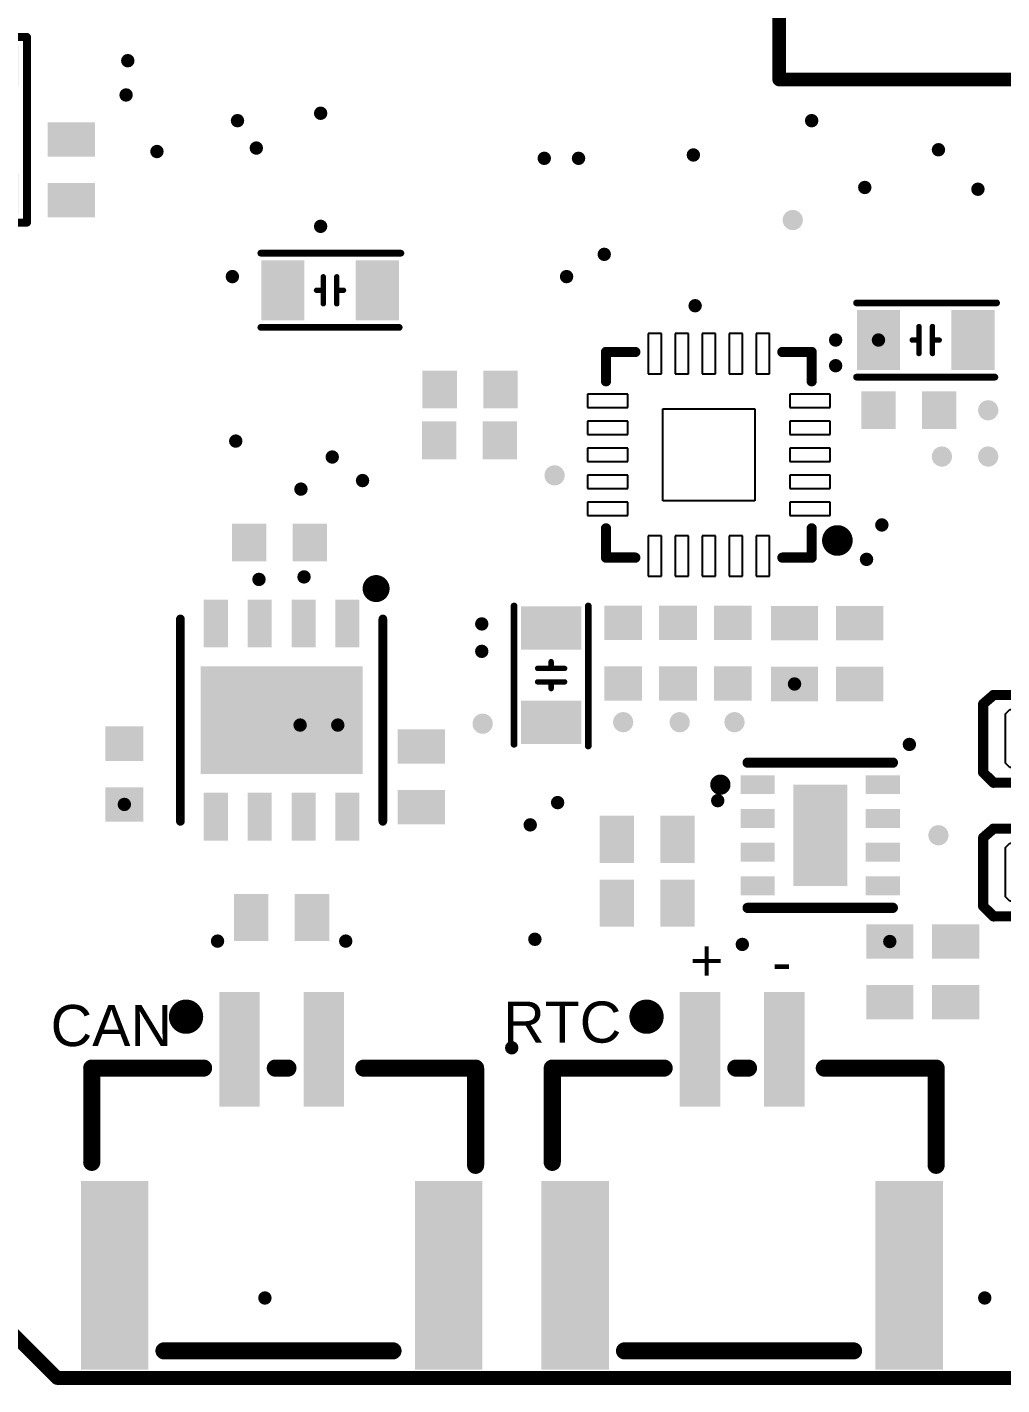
# Model space of a CAD drawing. Header units: inches. Extents: x -6.1 to 65.1, y -0.8 to 59.2.
# Drawn here: x 35.55 to 50, y -0.1 to 20.02 of the extents above; entities that cross this region are included whole.
import ezdxf

# ---------------------------------------------------------------- set-up
doc = ezdxf.new("R2010")
doc.units = ezdxf.units.IN
for name, color, linetype in [('Mechanical 1', 6, 'Continuous'), ('Top Overlay', 2, 'Continuous'), ('Top Paste', 8, 'Continuous'), ('Via Holes', 16, 'Continuous')]:
    doc.layers.add(name, color=color, linetype=linetype)
doc.styles.add('Arial', font='', dxfattribs={"height": 0.2})
doc.styles.get('Arial').set_extended_font_data('Arial')

# ---------------------------------------------------------------- blocks, each defined once
blk = doc.blocks.new('DFN_8_L2_0_W2_0_P0_50_BL_EP1_5_5')
at = {"layer": 'Top Paste'}
for points in [[(-0.89, 1.18), (-0.61, 1.18), (-0.61, 0.675), (-0.89, 0.675)], [(-0.39, 1.18), (-0.11, 1.18), (-0.11, 0.675), (-0.39, 0.675)], [(0.11, 1.18), (0.39, 1.18), (0.39, 0.675), (0.11, 0.675)], [(0.61, 1.18), (0.89, 1.18), (0.89, 0.675), (0.61, 0.675)], [(-0.75, 0.4), (0.75, 0.4), (0.75, -0.4), (-0.75, -0.4)], [(-0.89, -0.675), (-0.61, -0.675), (-0.61, -1.18), (-0.89, -1.18)], [(-0.39, -0.675), (-0.11, -0.675), (-0.11, -1.18), (-0.39, -1.18)], [(0.11, -0.675), (0.39, -0.675), (0.39, -1.18), (0.11, -1.18)], [(0.61, -0.675), (0.89, -0.675), (0.89, -1.18), (0.61, -1.18)]]:
    blk.add_hatch(color=8, dxfattribs=at).paths.add_polyline_path(points)
at = {"layer": 'Top Overlay', "const_width": 0.152}
for points in [[(-1.076, -1.076), (-1.076, 1.076)], [(1.076, -1.076), (1.076, 1.076)]]:
    blk.add_lwpolyline(points, dxfattribs=at)
at = {"layer": 'Top Overlay'}
for points, const_width in [([(-1.114, 1.076, 1), (-1.038, 1.076, 1)], 0.0762), ([(1.038, 1.076, 1), (1.114, 1.076, 1)], 0.0762), ([(-1.114, -1.076, 1), (-1.038, -1.076, 1)], 0.0762), ([(1.038, -1.076, 1), (1.114, -1.076, 1)], 0.0762), ([(-0.675, -1.48, 1), (-0.825, -1.48, 1)], 0.15), ([(-0.862, -1.48, 1), (-0.787, -1.48, 1)], 0.075), ([(-0.713, -1.48, 1), (-0.638, -1.48, 1)], 0.075)]:
    blk.add_lwpolyline(points, format="xyb", close=True, dxfattribs=dict(at, const_width=const_width))
blk = doc.blocks.new('CONN_TH_2P_P1_25_XUNPU_WAFER_GH1_25_2PLB_10')
at = {"layer": 'Top Paste'}
for points in [[(-0.325, 0.825), (-0.925, 0.825), (-0.925, 2.525), (-0.325, 2.525)], [(0.925, 0.825), (0.325, 0.825), (0.325, 2.525), (0.925, 2.525)], [(-1.975, -3.075), (-2.975, -3.075), (-2.975, -0.275), (-1.975, -0.275)], [(2.975, -3.075), (1.975, -3.075), (1.975, -0.275), (2.975, -0.275)]]:
    blk.add_hatch(color=8, dxfattribs=at).paths.add_polyline_path(points)
at = {"layer": 'Top Overlay'}
for points, const_width in [([(-1.29, 2.159, 1), (-1.544, 2.159, 1)], 0.254), ([(-1.607, 2.159, 1), (-1.48, 2.159, 1)], 0.127), ([(-1.353, 2.159, 1), (-1.226, 2.159, 1)], 0.127), ([(-2.878, 1.397, 1), (-2.751, 1.397, 1)], 0.127), ([(-2.878, 1.397, 1), (-2.751, 1.397, 1)], 0.127), ([(-1.22, 1.397, 1), (-1.093, 1.397, 1)], 0.127), ([(-0.157, 1.397, 1), (-0.03, 1.397, 1)], 0.127), ([(0.03, 1.397, 1), (0.157, 1.397, 1)], 0.127), ([(1.154, 1.397, 1), (1.281, 1.397, 1)], 0.127), ([(2.811, 1.397, 1), (2.938, 1.397, 1)], 0.127), ([(2.811, 1.397, 1), (2.938, 1.397, 1)], 0.127), ([(-2.878, 0, 1), (-2.751, 0, 1)], 0.127), ([(2.811, -0.044, 1), (2.938, -0.044, 1)], 0.127), ([(-1.807, -2.794, 1), (-1.68, -2.794, 1)], 0.127), ([(1.587, -2.794, 1), (1.714, -2.794, 1)], 0.127)]:
    blk.add_lwpolyline(points, format="xyb", close=True, dxfattribs=dict(at, const_width=const_width))
at = {"layer": 'Top Overlay', "const_width": 0.254}
for points in [[(-2.814, 0), (-2.814, 1.397)], [(-2.814, 1.397), (-1.156, 1.397)], [(-0.094, 1.397), (0.094, 1.397)], [(1.217, 1.397), (2.875, 1.397)], [(2.875, -0.044), (2.875, 1.397)], [(-1.744, -2.794), (1.651, -2.794)]]:
    blk.add_lwpolyline(points, dxfattribs=at)
blk = doc.blocks.new('C0402_11')
at = {"layer": 'Top Paste'}
for points in [[(-0.705, -0.28), (-0.705, 0.28), (-0.195, 0.28), (-0.195, -0.28)], [(0.195, -0.28), (0.195, 0.28), (0.705, 0.28), (0.705, -0.28)]]:
    blk.add_hatch(color=8, dxfattribs=at).paths.add_polyline_path(points)
blk = doc.blocks.new('C0402_12')
at = {"layer": 'Top Paste'}
for points in [[(-0.705, -0.28), (-0.705, 0.28), (-0.195, 0.28), (-0.195, -0.28)], [(0.195, -0.28), (0.195, 0.28), (0.705, 0.28), (0.705, -0.28)]]:
    blk.add_hatch(color=8, dxfattribs=at).paths.add_polyline_path(points)
blk = doc.blocks.new('HVSON_8_L3_0_W3_0_P0_65_BL_EP_72')
at = {"layer": 'Top Paste'}
for points in [[(-1.153, 1.788), (-0.797, 1.788), (-0.797, 1.077), (-1.153, 1.077)], [(-0.503, 1.788), (-0.147, 1.788), (-0.147, 1.077), (-0.503, 1.077)], [(0.147, 1.788), (0.503, 1.788), (0.503, 1.077), (0.147, 1.077)], [(0.797, 1.788), (1.153, 1.788), (1.153, 1.077), (0.797, 1.077)], [(-1.2, 0.8), (1.2, 0.8), (1.2, -0.8), (-1.2, -0.8)], [(-1.153, -1.077), (-0.797, -1.077), (-0.797, -1.788), (-1.153, -1.788)], [(-0.503, -1.077), (-0.147, -1.077), (-0.147, -1.788), (-0.503, -1.788)], [(0.147, -1.077), (0.503, -1.077), (0.503, -1.788), (0.147, -1.788)], [(0.797, -1.077), (1.153, -1.077), (1.153, -1.788), (0.797, -1.788)]]:
    blk.add_hatch(color=8, dxfattribs=at).paths.add_polyline_path(points)
at = {"layer": 'Top Overlay', "const_width": 0.129}
for points in [[(-1.5, 1.5), (-1.5, -1.5)], [(1.5, 1.5), (1.5, -1.5)]]:
    blk.add_lwpolyline(points, dxfattribs=at)
at = {"layer": 'Top Overlay'}
for points, const_width in [([(-1.532, 1.5, 1), (-1.468, 1.5, 1)], 0.0645), ([(1.468, 1.5, 1), (1.532, 1.5, 1)], 0.0645), ([(-1.532, -1.5, 1), (-1.468, -1.5, 1)], 0.0645), ([(1.468, -1.5, 1), (1.532, -1.5, 1)], 0.0645), ([(-1.3, -1.95, 1), (-1.5, -1.95, 1)], 0.2), ([(-1.55, -1.95, 1), (-1.45, -1.95, 1)], 0.1), ([(-1.35, -1.95, 1), (-1.25, -1.95, 1)], 0.1)]:
    blk.add_lwpolyline(points, format="xyb", close=True, dxfattribs=dict(at, const_width=const_width))
blk = doc.blocks.new('QFN_20_L3_0_W3_0_P0_40_TL_EP1_7_74')
at = {"layer": 'Top Overlay'}
for points, const_width in [([(-1.805, 1.27, 1), (-2.005, 1.27, 1)], 0.254), ([(-1.562, 1.524, 1), (-1.486, 1.524, 1)], 0.076), ([(-1.562, 1.524, 1), (-1.486, 1.524, 1)], 0.076), ([(-1.128, 1.524, 1), (-1.052, 1.524, 1)], 0.076), ([(1.052, 1.524, 1), (1.128, 1.524, 1)], 0.076), ([(1.486, 1.524, 1), (1.562, 1.524, 1)], 0.076), ([(1.486, 1.524, 1), (1.562, 1.524, 1)], 0.076), ([(-2.068, 1.27, 1), (-1.941, 1.27, 1)], 0.127), ([(-1.868, 1.27, 1), (-1.741, 1.27, 1)], 0.127), ([(-1.562, 1.143, 1), (-1.486, 1.143, 1)], 0.076), ([(-1.562, 1.09, 1), (-1.486, 1.09, 1)], 0.076), ([(-1.562, 1.09, 1), (-1.486, 1.09, 1)], 0.076), ([(1.486, 1.09, 1), (1.562, 1.09, 1)], 0.076), ([(-1.562, -1.09, 1), (-1.486, -1.09, 1)], 0.076), ([(1.486, -1.09, 1), (1.562, -1.09, 1)], 0.076), ([(-1.562, -1.524, 1), (-1.486, -1.524, 1)], 0.076), ([(-1.562, -1.524, 1), (-1.486, -1.524, 1)], 0.076), ([(-1.128, -1.524, 1), (-1.052, -1.524, 1)], 0.076), ([(1.052, -1.524, 1), (1.128, -1.524, 1)], 0.076), ([(1.486, -1.524, 1), (1.562, -1.524, 1)], 0.076), ([(1.486, -1.524, 1), (1.562, -1.524, 1)], 0.076)]:
    blk.add_lwpolyline(points, format="xyb", close=True, dxfattribs=dict(at, const_width=const_width))
at = {"layer": 'Top Overlay', "const_width": 0.152}
for points in [[(-1.09, 1.524), (-1.524, 1.524)], [(-1.524, 1.524), (-1.524, 1.09)], [(1.524, 1.524), (1.09, 1.524)], [(1.524, 1.524), (1.524, 1.09)], [(-1.524, 1.143), (-1.524, 1.09)], [(-1.524, -1.09), (-1.524, -1.524)], [(1.524, -1.09), (1.524, -1.524)], [(-1.09, -1.524), (-1.524, -1.524)], [(1.524, -1.524), (1.09, -1.524)]]:
    blk.add_lwpolyline(points, dxfattribs=at)
at = {"layer": 'Top Paste'}
for p, q in [((-0.7, 1.8), (-0.9, 1.8)), ((-0.9, 1.8), (-0.9, 1.2)), ((-0.7, 1.8), (-0.7, 1.8)), ((-0.7, 1.2), (-0.7, 1.8)), ((-0.3, 1.8), (-0.5, 1.8)), ((-0.5, 1.8), (-0.5, 1.2)), ((-0.3, 1.8), (-0.3, 1.8)), ((-0.3, 1.2), (-0.3, 1.8)), ((0.1, 1.8), (-0.1, 1.8)), ((-0.1, 1.8), (-0.1, 1.2)), ((0.1, 1.8), (0.1, 1.8)), ((0.1, 1.2), (0.1, 1.8)), ((0.5, 1.8), (0.3, 1.8)), ((0.3, 1.8), (0.3, 1.2)), ((0.5, 1.8), (0.5, 1.8)), ((0.5, 1.2), (0.5, 1.8)), ((0.9, 1.8), (0.7, 1.8)), ((0.7, 1.8), (0.7, 1.2)), ((0.9, 1.8), (0.9, 1.8)), ((0.9, 1.2), (0.9, 1.8)), ((-0.9, 1.2), (-0.7, 1.2)), ((-0.5, 1.2), (-0.3, 1.2)), ((-0.1, 1.2), (0.1, 1.2)), ((0.3, 1.2), (0.5, 1.2)), ((0.7, 1.2), (0.9, 1.2)), ((-1.2, 0.9), (-1.8, 0.9)), ((-1.8, 0.9), (-1.8, 0.7)), ((-1.2, 0.7), (-1.2, 0.9)), ((1.8, 0.9), (1.2, 0.9)), ((1.2, 0.9), (1.2, 0.7)), ((1.8, 0.7), (1.8, 0.9)), ((-1.8, 0.7), (-1.2, 0.7)), ((-1.2, 0.7), (-1.2, 0.7)), ((-0.68, -0.68), (-0.68, 0.68)), ((-0.68, 0.68), (0.68, 0.68)), ((0.68, 0.68), (0.68, -0.68)), ((1.2, 0.7), (1.8, 0.7)), ((1.8, 0.7), (1.8, 0.7)), ((-1.2, 0.5), (-1.8, 0.5)), ((-1.8, 0.5), (-1.8, 0.3)), ((-1.2, 0.3), (-1.2, 0.5)), ((1.8, 0.5), (1.2, 0.5)), ((1.2, 0.5), (1.2, 0.3)), ((1.8, 0.3), (1.8, 0.5)), ((-1.8, 0.3), (-1.2, 0.3)), ((-1.2, 0.3), (-1.2, 0.3)), ((1.2, 0.3), (1.8, 0.3)), ((1.8, 0.3), (1.8, 0.3)), ((-1.2, 0.1), (-1.8, 0.1)), ((-1.8, 0.1), (-1.8, -0.1)), ((-1.2, -0.1), (-1.2, 0.1)), ((1.8, 0.1), (1.2, 0.1)), ((1.2, 0.1), (1.2, -0.1)), ((1.8, -0.1), (1.8, 0.1)), ((-1.8, -0.1), (-1.2, -0.1)), ((-1.2, -0.1), (-1.2, -0.1)), ((1.2, -0.1), (1.8, -0.1)), ((1.8, -0.1), (1.8, -0.1)), ((-1.2, -0.3), (-1.8, -0.3)), ((-1.8, -0.3), (-1.8, -0.5)), ((-1.2, -0.5), (-1.2, -0.3)), ((1.8, -0.3), (1.2, -0.3)), ((1.2, -0.3), (1.2, -0.5)), ((1.8, -0.5), (1.8, -0.3)), ((-1.8, -0.5), (-1.2, -0.5)), ((-1.2, -0.5), (-1.2, -0.5)), ((1.2, -0.5), (1.8, -0.5)), ((1.8, -0.5), (1.8, -0.5)), ((-1.2, -0.7), (-1.8, -0.7)), ((-1.8, -0.7), (-1.8, -0.9)), ((-1.2, -0.9), (-1.2, -0.7)), ((0.68, -0.68), (-0.68, -0.68)), ((0.68, -0.68), (0.68, -0.68)), ((1.8, -0.7), (1.2, -0.7)), ((1.2, -0.7), (1.2, -0.9)), ((1.8, -0.9), (1.8, -0.7)), ((-1.8, -0.9), (-1.2, -0.9)), ((-1.2, -0.9), (-1.2, -0.9)), ((1.2, -0.9), (1.8, -0.9)), ((1.8, -0.9), (1.8, -0.9)), ((-0.7, -1.2), (-0.9, -1.2)), ((-0.9, -1.2), (-0.9, -1.8)), ((-0.7, -1.2), (-0.7, -1.2)), ((-0.7, -1.8), (-0.7, -1.2)), ((-0.3, -1.2), (-0.5, -1.2)), ((-0.5, -1.2), (-0.5, -1.8)), ((-0.3, -1.2), (-0.3, -1.2)), ((-0.3, -1.8), (-0.3, -1.2)), ((0.1, -1.2), (-0.1, -1.2)), ((-0.1, -1.2), (-0.1, -1.8)), ((0.1, -1.2), (0.1, -1.2)), ((0.1, -1.8), (0.1, -1.2)), ((0.5, -1.2), (0.3, -1.2)), ((0.3, -1.2), (0.3, -1.8)), ((0.5, -1.2), (0.5, -1.2)), ((0.5, -1.8), (0.5, -1.2)), ((0.9, -1.2), (0.7, -1.2)), ((0.7, -1.2), (0.7, -1.8)), ((0.9, -1.2), (0.9, -1.2)), ((0.9, -1.8), (0.9, -1.2)), ((-0.9, -1.8), (-0.7, -1.8)), ((-0.5, -1.8), (-0.3, -1.8)), ((-0.1, -1.8), (0.1, -1.8)), ((0.3, -1.8), (0.5, -1.8)), ((0.7, -1.8), (0.9, -1.8))]:
    blk.add_line(p, q, dxfattribs=at)
blk = doc.blocks.new('R0402_95')
at = {"layer": 'Top Paste'}
for points in [[(-0.705, -0.35), (-0.705, 0.35), (-0.195, 0.35), (-0.195, -0.35)], [(0.195, -0.35), (0.195, 0.35), (0.705, 0.35), (0.705, -0.35)]]:
    blk.add_hatch(color=8, dxfattribs=at).paths.add_polyline_path(points)
blk = doc.blocks.new('R0402_96')
at = {"layer": 'Top Paste'}
for points in [[(-0.705, -0.35), (-0.705, 0.35), (-0.195, 0.35), (-0.195, -0.35)], [(0.195, -0.35), (0.195, 0.35), (0.705, 0.35), (0.705, -0.35)]]:
    blk.add_hatch(color=8, dxfattribs=at).paths.add_polyline_path(points)
blk = doc.blocks.new('R0402_99')
at = {"layer": 'Top Paste'}
for points in [[(-0.705, -0.35), (-0.705, 0.35), (-0.195, 0.35), (-0.195, -0.35)], [(0.195, -0.35), (0.195, 0.35), (0.705, 0.35), (0.705, -0.35)]]:
    blk.add_hatch(color=8, dxfattribs=at).paths.add_polyline_path(points)
blk = doc.blocks.new('R0402_100')
at = {"layer": 'Top Paste'}
for points in [[(-0.705, -0.35), (-0.705, 0.35), (-0.195, 0.35), (-0.195, -0.35)], [(0.195, -0.35), (0.195, 0.35), (0.705, 0.35), (0.705, -0.35)]]:
    blk.add_hatch(color=8, dxfattribs=at).paths.add_polyline_path(points)
blk = doc.blocks.new('R0402_101')
at = {"layer": 'Top Paste'}
for points in [[(-0.705, -0.35), (-0.705, 0.35), (-0.195, 0.35), (-0.195, -0.35)], [(0.195, -0.35), (0.195, 0.35), (0.705, 0.35), (0.705, -0.35)]]:
    blk.add_hatch(color=8, dxfattribs=at).paths.add_polyline_path(points)
blk = doc.blocks.new('R0402_102')
at = {"layer": 'Top Paste'}
for points in [[(-0.705, -0.35), (-0.705, 0.35), (-0.195, 0.35), (-0.195, -0.35)], [(0.195, -0.35), (0.195, 0.35), (0.705, 0.35), (0.705, -0.35)]]:
    blk.add_hatch(color=8, dxfattribs=at).paths.add_polyline_path(points)
blk = doc.blocks.new('R0402_105')
at = {"layer": 'Top Paste'}
for points in [[(-0.705, -0.35), (-0.705, 0.35), (-0.195, 0.35), (-0.195, -0.35)], [(0.195, -0.35), (0.195, 0.35), (0.705, 0.35), (0.705, -0.35)]]:
    blk.add_hatch(color=8, dxfattribs=at).paths.add_polyline_path(points)
blk = doc.blocks.new('R0402_107')
at = {"layer": 'Top Paste'}
for points in [[(-0.705, -0.35), (-0.705, 0.35), (-0.195, 0.35), (-0.195, -0.35)], [(0.195, -0.35), (0.195, 0.35), (0.705, 0.35), (0.705, -0.35)]]:
    blk.add_hatch(color=8, dxfattribs=at).paths.add_polyline_path(points)
blk = doc.blocks.new('R0402_156')
at = {"layer": 'Top Paste'}
for points in [[(-0.705, -0.35), (-0.705, 0.35), (-0.195, 0.35), (-0.195, -0.35)], [(0.195, -0.35), (0.195, 0.35), (0.705, 0.35), (0.705, -0.35)]]:
    blk.add_hatch(color=8, dxfattribs=at).paths.add_polyline_path(points)
blk = doc.blocks.new('L0603_163')
at = {"layer": 'Top Overlay', "const_width": 0.152}
for points in [[(-1.424, 0.517), (-1.27, 0.65)], [(-1.272, 0.65), (-0.51, 0.65)], [(0.51, 0.65), (1.272, 0.65)], [(1.27, 0.65), (1.424, 0.499)], [(-1.424, -0.499), (-1.424, 0.517)], [(1.424, -0.517), (1.424, 0.499)], [(-1.424, -0.499), (-1.27, -0.651)], [(-1.272, -0.65), (-0.51, -0.65)], [(0.51, -0.65), (1.272, -0.65)], [(1.27, -0.65), (1.424, -0.517)]]:
    blk.add_lwpolyline(points, dxfattribs=at)
at = {"layer": 'Top Overlay'}
for points, const_width in [([(-1.31, 0.65, 1), (-1.234, 0.65, 1)], 0.076), ([(-1.308, 0.65, 1), (-1.232, 0.65, 1)], 0.0762), ([(-0.548, 0.65, 1), (-0.472, 0.65, 1)], 0.076), ([(0.472, 0.65, 1), (0.548, 0.65, 1)], 0.076), ([(1.232, 0.65, 1), (1.308, 0.65, 1)], 0.0762), ([(1.234, 0.65, 1), (1.31, 0.65, 1)], 0.076), ([(-1.462, 0.517, 1), (-1.386, 0.517, 1)], 0.0762), ([(-1.462, 0.517, 1), (-1.386, 0.517, 1)], 0.0762), ([(1.386, 0.499, 1), (1.462, 0.499, 1)], 0.0762), ([(1.386, 0.499, 1), (1.462, 0.499, 1)], 0.0762), ([(-1.462, -0.499, 1), (-1.386, -0.499, 1)], 0.0762), ([(-1.462, -0.499, 1), (-1.386, -0.499, 1)], 0.0762), ([(-1.31, -0.65, 1), (-1.234, -0.65, 1)], 0.076), ([(-1.308, -0.651, 1), (-1.232, -0.651, 1)], 0.0762), ([(-0.548, -0.65, 1), (-0.472, -0.65, 1)], 0.076), ([(0.472, -0.65, 1), (0.548, -0.65, 1)], 0.076), ([(1.232, -0.65, 1), (1.308, -0.65, 1)], 0.0762), ([(1.234, -0.65, 1), (1.31, -0.65, 1)], 0.076), ([(1.386, -0.517, 1), (1.462, -0.517, 1)], 0.0762), ([(1.386, -0.517, 1), (1.462, -0.517, 1)], 0.0762)]:
    blk.add_lwpolyline(points, format="xyb", close=True, dxfattribs=dict(at, const_width=const_width))
at = {"layer": 'Top Paste'}
for p, q in [((-1.093, 0.373), (-1.029, 0.437)), ((-1.029, 0.437), (-0.526, 0.437)), ((-0.526, 0.437), (-0.252, 0.143)), ((0.538, 0.448), (0.264, 0.154)), ((1.042, 0.448), (0.538, 0.448)), ((1.106, 0.384), (1.042, 0.448)), ((-1.093, -0.363), (-1.093, 0.373)), ((1.106, -0.352), (1.106, 0.384)), ((-0.252, 0.143), (-0.252, 0.143)), ((-0.252, 0.143), (-0.252, -0.134)), ((0.264, 0.154), (0.264, 0.154)), ((0.264, 0.154), (0.264, -0.122)), ((-0.252, -0.134), (-0.526, -0.427)), ((0.264, -0.122), (0.538, -0.416)), ((-1.029, -0.427), (-1.093, -0.363)), ((1.042, -0.416), (1.106, -0.352)), ((-0.526, -0.427), (-1.029, -0.427)), ((0.538, -0.416), (1.042, -0.416))]:
    blk.add_line(p, q, dxfattribs=at)
blk = doc.blocks.new('L0603_164')
at = {"layer": 'Top Overlay', "const_width": 0.152}
for points in [[(-1.424, 0.517), (-1.27, 0.65)], [(-1.272, 0.65), (-0.51, 0.65)], [(0.51, 0.65), (1.272, 0.65)], [(1.27, 0.65), (1.424, 0.499)], [(-1.424, -0.499), (-1.424, 0.517)], [(1.424, -0.517), (1.424, 0.499)], [(-1.424, -0.499), (-1.27, -0.651)], [(-1.272, -0.65), (-0.51, -0.65)], [(0.51, -0.65), (1.272, -0.65)], [(1.27, -0.65), (1.424, -0.517)]]:
    blk.add_lwpolyline(points, dxfattribs=at)
at = {"layer": 'Top Overlay'}
for points, const_width in [([(-1.31, 0.65, 1), (-1.234, 0.65, 1)], 0.076), ([(-1.308, 0.65, 1), (-1.232, 0.65, 1)], 0.0762), ([(-0.548, 0.65, 1), (-0.472, 0.65, 1)], 0.076), ([(0.472, 0.65, 1), (0.548, 0.65, 1)], 0.076), ([(1.232, 0.65, 1), (1.308, 0.65, 1)], 0.0762), ([(1.234, 0.65, 1), (1.31, 0.65, 1)], 0.076), ([(-1.462, 0.517, 1), (-1.386, 0.517, 1)], 0.0762), ([(-1.462, 0.517, 1), (-1.386, 0.517, 1)], 0.0762), ([(1.386, 0.499, 1), (1.462, 0.499, 1)], 0.0762), ([(1.386, 0.499, 1), (1.462, 0.499, 1)], 0.0762), ([(-1.462, -0.499, 1), (-1.386, -0.499, 1)], 0.0762), ([(-1.462, -0.499, 1), (-1.386, -0.499, 1)], 0.0762), ([(-1.31, -0.65, 1), (-1.234, -0.65, 1)], 0.076), ([(-1.308, -0.651, 1), (-1.232, -0.651, 1)], 0.0762), ([(-0.548, -0.65, 1), (-0.472, -0.65, 1)], 0.076), ([(0.472, -0.65, 1), (0.548, -0.65, 1)], 0.076), ([(1.232, -0.65, 1), (1.308, -0.65, 1)], 0.0762), ([(1.234, -0.65, 1), (1.31, -0.65, 1)], 0.076), ([(1.386, -0.517, 1), (1.462, -0.517, 1)], 0.0762), ([(1.386, -0.517, 1), (1.462, -0.517, 1)], 0.0762)]:
    blk.add_lwpolyline(points, format="xyb", close=True, dxfattribs=dict(at, const_width=const_width))
at = {"layer": 'Top Paste'}
for p, q in [((-1.093, 0.373), (-1.029, 0.437)), ((-1.029, 0.437), (-0.526, 0.437)), ((-0.526, 0.437), (-0.252, 0.143)), ((0.538, 0.448), (0.264, 0.154)), ((1.042, 0.448), (0.538, 0.448)), ((1.106, 0.384), (1.042, 0.448)), ((-1.093, -0.363), (-1.093, 0.373)), ((1.106, -0.352), (1.106, 0.384)), ((-0.252, 0.143), (-0.252, 0.143)), ((-0.252, 0.143), (-0.252, -0.134)), ((0.264, 0.154), (0.264, 0.154)), ((0.264, 0.154), (0.264, -0.122)), ((-0.252, -0.134), (-0.526, -0.427)), ((0.264, -0.122), (0.538, -0.416)), ((-1.029, -0.427), (-1.093, -0.363)), ((1.042, -0.416), (1.106, -0.352)), ((-0.526, -0.427), (-1.029, -0.427)), ((0.538, -0.416), (1.042, -0.416))]:
    blk.add_line(p, q, dxfattribs=at)
blk = doc.blocks.new('IND_TDK_VLS252010HBX_1_171')
at = {"layer": 'Top Paste'}
for points in [[(-1.25, 1), (-0.65, 1), (-0.65, -1), (-1.25, -1)], [(0.65, 1), (1.25, 1), (1.25, -1), (0.65, -1)]]:
    blk.add_hatch(color=8, dxfattribs=at).paths.add_polyline_path(points)
at = {"layer": 'Top Overlay', "const_width": 0.12}
for points in [[(-1.375, 1.125), (-1.375, -1.125)], [(-1.375, 1.125), (1.375, 1.125)], [(1.375, 1.125), (1.375, -1.125)], [(-1.375, -1.125), (1.375, -1.125)]]:
    blk.add_lwpolyline(points, dxfattribs=at)
at = {"layer": 'Top Overlay', "const_width": 0.06}
for points in [[(-1.405, 1.125, 1), (-1.345, 1.125, 1)], [(-1.405, 1.125, 1), (-1.345, 1.125, 1)], [(1.345, 1.125, 1), (1.405, 1.125, 1)], [(1.345, 1.125, 1), (1.405, 1.125, 1)], [(-1.405, -1.125, 1), (-1.345, -1.125, 1)], [(-1.405, -1.125, 1), (-1.345, -1.125, 1)], [(1.345, -1.125, 1), (1.405, -1.125, 1)], [(1.345, -1.125, 1), (1.405, -1.125, 1)]]:
    blk.add_lwpolyline(points, format="xyb", close=True, dxfattribs=at)
blk = doc.blocks.new('CONN_TH_2P_P1_25_XUNPU_WAFER_GH1_25_2PLB_175')
at = {"layer": 'Top Paste'}
for points in [[(-0.325, 0.825), (-0.925, 0.825), (-0.925, 2.525), (-0.325, 2.525)], [(0.925, 0.825), (0.325, 0.825), (0.325, 2.525), (0.925, 2.525)], [(-1.975, -3.075), (-2.975, -3.075), (-2.975, -0.275), (-1.975, -0.275)], [(2.975, -3.075), (1.975, -3.075), (1.975, -0.275), (2.975, -0.275)]]:
    blk.add_hatch(color=8, dxfattribs=at).paths.add_polyline_path(points)
at = {"layer": 'Top Overlay'}
for points, const_width in [([(-1.29, 2.159, 1), (-1.544, 2.159, 1)], 0.254), ([(-1.607, 2.159, 1), (-1.48, 2.159, 1)], 0.127), ([(-1.353, 2.159, 1), (-1.226, 2.159, 1)], 0.127), ([(-2.878, 1.397, 1), (-2.751, 1.397, 1)], 0.127), ([(-2.878, 1.397, 1), (-2.751, 1.397, 1)], 0.127), ([(-1.22, 1.397, 1), (-1.093, 1.397, 1)], 0.127), ([(-0.157, 1.397, 1), (-0.03, 1.397, 1)], 0.127), ([(0.03, 1.397, 1), (0.157, 1.397, 1)], 0.127), ([(1.154, 1.397, 1), (1.281, 1.397, 1)], 0.127), ([(2.811, 1.397, 1), (2.938, 1.397, 1)], 0.127), ([(2.811, 1.397, 1), (2.938, 1.397, 1)], 0.127), ([(-2.878, 0, 1), (-2.751, 0, 1)], 0.127), ([(2.811, -0.044, 1), (2.938, -0.044, 1)], 0.127), ([(-1.807, -2.794, 1), (-1.68, -2.794, 1)], 0.127), ([(1.587, -2.794, 1), (1.714, -2.794, 1)], 0.127)]:
    blk.add_lwpolyline(points, format="xyb", close=True, dxfattribs=dict(at, const_width=const_width))
at = {"layer": 'Top Overlay', "const_width": 0.254}
for points in [[(-2.814, 0), (-2.814, 1.397)], [(-2.814, 1.397), (-1.156, 1.397)], [(-0.094, 1.397), (0.094, 1.397)], [(1.217, 1.397), (2.875, 1.397)], [(2.875, -0.044), (2.875, 1.397)], [(-1.744, -2.794), (1.651, -2.794)]]:
    blk.add_lwpolyline(points, dxfattribs=at)
blk = doc.blocks.new('C0402_191')
at = {"layer": 'Top Paste'}
for points in [[(-0.705, -0.28), (-0.705, 0.28), (-0.195, 0.28), (-0.195, -0.28)], [(0.195, -0.28), (0.195, 0.28), (0.705, 0.28), (0.705, -0.28)]]:
    blk.add_hatch(color=8, dxfattribs=at).paths.add_polyline_path(points)
blk = doc.blocks.new('C0402_192')
at = {"layer": 'Top Paste'}
for points in [[(-0.705, -0.28), (-0.705, 0.28), (-0.195, 0.28), (-0.195, -0.28)], [(0.195, -0.28), (0.195, 0.28), (0.705, 0.28), (0.705, -0.28)]]:
    blk.add_hatch(color=8, dxfattribs=at).paths.add_polyline_path(points)
blk = doc.blocks.new('C0402_194')
at = {"layer": 'Top Paste'}
for points in [[(-0.705, -0.28), (-0.705, 0.28), (-0.195, 0.28), (-0.195, -0.28)], [(0.195, -0.28), (0.195, 0.28), (0.705, 0.28), (0.705, -0.28)]]:
    blk.add_hatch(color=8, dxfattribs=at).paths.add_polyline_path(points)
blk = doc.blocks.new('C0402_195')
at = {"layer": 'Top Paste'}
for points in [[(-0.705, -0.28), (-0.705, 0.28), (-0.195, 0.28), (-0.195, -0.28)], [(0.195, -0.28), (0.195, 0.28), (0.705, 0.28), (0.705, -0.28)]]:
    blk.add_hatch(color=8, dxfattribs=at).paths.add_polyline_path(points)
blk = doc.blocks.new('C0603_196')
at = {"layer": 'Top Paste'}
for points in [[(-1.02, -0.445), (-1.02, 0.445), (-0.38, 0.445), (-0.38, -0.445)], [(0.38, -0.445), (0.38, 0.445), (1.02, 0.445), (1.02, -0.445)]]:
    blk.add_hatch(color=8, dxfattribs=at).paths.add_polyline_path(points)
at = {"layer": 'Top Overlay'}
for points, const_width in [([(-1.025, 0.55), (1.025, 0.55)], 0.1), ([(-0.1, 0.2), (-0.1, -0.2)], 0.08), ([(0.1, 0.2), (0.1, -0.2)], 0.08), ([(-0.2, 0), (-0.1, 0)], 0.08), ([(0.1, 0), (0.2, 0)], 0.08), ([(-1.05, -0.55), (1.025, -0.55)], 0.1)]:
    blk.add_lwpolyline(points, dxfattribs=dict(at, const_width=const_width))
for points, const_width in [([(-1.05, 0.55, 1), (-1, 0.55, 1)], 0.05), ([(1, 0.55, 1), (1.05, 0.55, 1)], 0.05), ([(-0.12, 0.2, 1), (-0.08, 0.2, 1)], 0.04), ([(0.08, 0.2, 1), (0.12, 0.2, 1)], 0.04), ([(-0.22, 0, 1), (-0.18, 0, 1)], 0.04), ([(-0.12, 0, 1), (-0.08, 0, 1)], 0.04), ([(0.08, 0, 1), (0.12, 0, 1)], 0.04), ([(0.18, 0, 1), (0.22, 0, 1)], 0.04), ([(-0.12, -0.2, 1), (-0.08, -0.2, 1)], 0.04), ([(0.08, -0.2, 1), (0.12, -0.2, 1)], 0.04), ([(-1.075, -0.55, 1), (-1.025, -0.55, 1)], 0.05), ([(1, -0.55, 1), (1.05, -0.55, 1)], 0.05)]:
    blk.add_lwpolyline(points, format="xyb", close=True, dxfattribs=dict(at, const_width=const_width))
blk = doc.blocks.new('C0402_197')
at = {"layer": 'Top Paste'}
for points in [[(-0.705, -0.28), (-0.705, 0.28), (-0.195, 0.28), (-0.195, -0.28)], [(0.195, -0.28), (0.195, 0.28), (0.705, 0.28), (0.705, -0.28)]]:
    blk.add_hatch(color=8, dxfattribs=at).paths.add_polyline_path(points)
blk = doc.blocks.new('C0603_198')
at = {"layer": 'Top Paste'}
for points in [[(-1.02, -0.445), (-1.02, 0.445), (-0.38, 0.445), (-0.38, -0.445)], [(0.38, -0.445), (0.38, 0.445), (1.02, 0.445), (1.02, -0.445)]]:
    blk.add_hatch(color=8, dxfattribs=at).paths.add_polyline_path(points)
at = {"layer": 'Top Overlay'}
for points, const_width in [([(1.025, 0.55), (-1.025, 0.55)], 0.1), ([(-0.1, 0.2), (-0.1, -0.2)], 0.08), ([(0.1, 0.2), (0.1, -0.2)], 0.08), ([(-0.1, 0), (-0.2, 0)], 0.08), ([(0.2, 0), (0.1, 0)], 0.08), ([(1.025, -0.55), (-1.05, -0.55)], 0.1)]:
    blk.add_lwpolyline(points, dxfattribs=dict(at, const_width=const_width))
for points, const_width in [([(-1.05, 0.55, 1), (-1, 0.55, 1)], 0.05), ([(1, 0.55, 1), (1.05, 0.55, 1)], 0.05), ([(-0.12, 0.2, 1), (-0.08, 0.2, 1)], 0.04), ([(0.08, 0.2, 1), (0.12, 0.2, 1)], 0.04), ([(-0.22, 0, 1), (-0.18, 0, 1)], 0.04), ([(-0.12, 0, 1), (-0.08, 0, 1)], 0.04), ([(0.08, 0, 1), (0.12, 0, 1)], 0.04), ([(0.18, 0, 1), (0.22, 0, 1)], 0.04), ([(-0.12, -0.2, 1), (-0.08, -0.2, 1)], 0.04), ([(0.08, -0.2, 1), (0.12, -0.2, 1)], 0.04), ([(-1.075, -0.55, 1), (-1.025, -0.55, 1)], 0.05), ([(1, -0.55, 1), (1.05, -0.55, 1)], 0.05)]:
    blk.add_lwpolyline(points, format="xyb", close=True, dxfattribs=dict(at, const_width=const_width))
blk = doc.blocks.new('C0402_199')
at = {"layer": 'Top Paste'}
for points in [[(-0.705, -0.28), (-0.705, 0.28), (-0.195, 0.28), (-0.195, -0.28)], [(0.195, -0.28), (0.195, 0.28), (0.705, 0.28), (0.705, -0.28)]]:
    blk.add_hatch(color=8, dxfattribs=at).paths.add_polyline_path(points)
blk = doc.blocks.new('C0603_241')
at = {"layer": 'Top Paste'}
for points in [[(-1.02, -0.445), (-1.02, 0.445), (-0.38, 0.445), (-0.38, -0.445)], [(0.38, -0.445), (0.38, 0.445), (1.02, 0.445), (1.02, -0.445)]]:
    blk.add_hatch(color=8, dxfattribs=at).paths.add_polyline_path(points)
at = {"layer": 'Top Overlay'}
for points, const_width in [([(1.025, 0.55), (-1.025, 0.55)], 0.1), ([(-0.1, 0.2), (-0.1, -0.2)], 0.08), ([(0.1, 0.2), (0.1, -0.2)], 0.08), ([(-0.1, 0), (-0.2, 0)], 0.08), ([(0.2, 0), (0.1, 0)], 0.08), ([(1.025, -0.55), (-1.05, -0.55)], 0.1)]:
    blk.add_lwpolyline(points, dxfattribs=dict(at, const_width=const_width))
for points, const_width in [([(-1.05, 0.55, 1), (-1, 0.55, 1)], 0.05), ([(1, 0.55, 1), (1.05, 0.55, 1)], 0.05), ([(-0.12, 0.2, 1), (-0.08, 0.2, 1)], 0.04), ([(0.08, 0.2, 1), (0.12, 0.2, 1)], 0.04), ([(-0.22, 0, 1), (-0.18, 0, 1)], 0.04), ([(-0.12, 0, 1), (-0.08, 0, 1)], 0.04), ([(0.08, 0, 1), (0.12, 0, 1)], 0.04), ([(0.18, 0, 1), (0.22, 0, 1)], 0.04), ([(-0.12, -0.2, 1), (-0.08, -0.2, 1)], 0.04), ([(0.08, -0.2, 1), (0.12, -0.2, 1)], 0.04), ([(-1.075, -0.55, 1), (-1.025, -0.55, 1)], 0.05), ([(1, -0.55, 1), (1.05, -0.55, 1)], 0.05)]:
    blk.add_lwpolyline(points, format="xyb", close=True, dxfattribs=dict(at, const_width=const_width))

msp = doc.modelspace()

# ---------------------------------------------------------------- hatches: boundary and pattern name
at = {"layer": 'Via Holes'}
h = msp.add_hatch(color=7, dxfattribs=at)
edge = h.paths.add_edge_path()
edge.add_arc((37.045, 19.524), 0.1, 0, 360)
h = msp.add_hatch(color=7, dxfattribs=at)
edge = h.paths.add_edge_path()
edge.add_arc((37.02, 19.016), 0.1, 0, 360)
h = msp.add_hatch(color=7, dxfattribs=at)
edge = h.paths.add_edge_path()
edge.add_arc((38.671, 18.635), 0.1, 0, 360)
h = msp.add_hatch(color=7, dxfattribs=at)
edge = h.paths.add_edge_path()
edge.add_arc((39.903, 18.745), 0.1, 0, 360)
h = msp.add_hatch(color=7, dxfattribs=at)
edge = h.paths.add_edge_path()
edge.add_arc((47.18, 18.635), 0.1, 0, 360)
h = msp.add_hatch(color=7, dxfattribs=at)
edge = h.paths.add_edge_path()
edge.add_arc((38.95, 18.229), 0.1, 0, 360)
h = msp.add_hatch(color=7, dxfattribs=at)
edge = h.paths.add_edge_path()
edge.add_arc((37.477, 18.178), 0.1, 0, 360)
h = msp.add_hatch(color=7, dxfattribs=at)
edge = h.paths.add_edge_path()
edge.add_arc((43.217, 18.077), 0.1, 0, 360)
h = msp.add_hatch(color=7, dxfattribs=at)
edge = h.paths.add_edge_path()
edge.add_arc((43.725, 18.077), 0.1, 0, 360)
h = msp.add_hatch(color=7, dxfattribs=at)
edge = h.paths.add_edge_path()
edge.add_arc((45.427, 18.127), 0.1, 0, 360)
h = msp.add_hatch(color=7, dxfattribs=at)
edge = h.paths.add_edge_path()
edge.add_arc((49.059, 18.204), 0.1, 0, 360)
h = msp.add_hatch(color=7, dxfattribs=at)
edge = h.paths.add_edge_path()
edge.add_arc((47.967, 17.645), 0.1, 0, 360)
h = msp.add_hatch(color=7, dxfattribs=at)
edge = h.paths.add_edge_path()
edge.add_arc((49.644, 17.619), 0.1, 0, 360)
h = msp.add_hatch(color=7, dxfattribs=at)
edge = h.paths.add_edge_path()
edge.add_arc((46.9, 17.162), 0.15, 0, 360)
h = msp.add_hatch(color=7, dxfattribs=at)
edge = h.paths.add_edge_path()
edge.add_arc((39.903, 17.069), 0.1, 0, 360)
h = msp.add_hatch(color=7, dxfattribs=at)
edge = h.paths.add_edge_path()
edge.add_arc((44.106, 16.654), 0.1, 0, 360)
h = msp.add_hatch(color=7, dxfattribs=at)
edge = h.paths.add_edge_path()
edge.add_arc((38.595, 16.324), 0.1, 0, 360)
h = msp.add_hatch(color=7, dxfattribs=at)
edge = h.paths.add_edge_path()
edge.add_arc((43.548, 16.324), 0.1, 0, 360)
h = msp.add_hatch(color=7, dxfattribs=at)
edge = h.paths.add_edge_path()
edge.add_arc((45.453, 15.892), 0.1, 0, 360)
h = msp.add_hatch(color=7, dxfattribs=at)
edge = h.paths.add_edge_path()
edge.add_arc((47.535, 15.384), 0.1, 0, 360)
h = msp.add_hatch(color=7, dxfattribs=at)
edge = h.paths.add_edge_path()
edge.add_arc((48.17, 15.384), 0.1, 0, 360)
h = msp.add_hatch(color=7, dxfattribs=at)
edge = h.paths.add_edge_path()
edge.add_arc((47.535, 15.003), 0.1, 0, 360)
h = msp.add_hatch(color=7, dxfattribs=at)
edge = h.paths.add_edge_path()
edge.add_arc((49.796, 14.343), 0.15, 0, 360)
h = msp.add_hatch(color=7, dxfattribs=at)
edge = h.paths.add_edge_path()
edge.add_arc((38.645, 13.886), 0.1, 0, 360)
h = msp.add_hatch(color=7, dxfattribs=at)
edge = h.paths.add_edge_path()
edge.add_arc((40.075, 13.65), 0.1, 0, 360)
h = msp.add_hatch(color=7, dxfattribs=at)
edge = h.paths.add_edge_path()
edge.add_arc((49.11, 13.657), 0.15, 0, 360)
h = msp.add_hatch(color=7, dxfattribs=at)
edge = h.paths.add_edge_path()
edge.add_arc((49.796, 13.657), 0.15, 0, 360)
h = msp.add_hatch(color=7, dxfattribs=at)
edge = h.paths.add_edge_path()
edge.add_arc((43.37, 13.378), 0.15, 0, 360)
h = msp.add_hatch(color=7, dxfattribs=at)
edge = h.paths.add_edge_path()
edge.add_arc((40.524, 13.301), 0.1, 0, 360)
h = msp.add_hatch(color=7, dxfattribs=at)
edge = h.paths.add_edge_path()
edge.add_arc((39.611, 13.174), 0.1, 0, 360)
h = msp.add_hatch(color=7, dxfattribs=at)
edge = h.paths.add_edge_path()
edge.add_arc((48.22, 12.643), 0.1, 0, 360)
h = msp.add_hatch(color=7, dxfattribs=at)
edge = h.paths.add_edge_path()
edge.add_arc((47.993, 12.133), 0.1, 0, 360)
h = msp.add_hatch(color=7, dxfattribs=at)
edge = h.paths.add_edge_path()
edge.add_arc((38.989, 11.836), 0.1, 0, 360)
h = msp.add_hatch(color=7, dxfattribs=at)
edge = h.paths.add_edge_path()
edge.add_arc((39.657, 11.873), 0.1, 0, 360)
h = msp.add_hatch(color=7, dxfattribs=at)
edge = h.paths.add_edge_path()
edge.add_arc((42.291, 11.176), 0.1, 0, 360)
h = msp.add_hatch(color=7, dxfattribs=at)
edge = h.paths.add_edge_path()
edge.add_arc((42.291, 10.77), 0.1, 0, 360)
h = msp.add_hatch(color=7, dxfattribs=at)
edge = h.paths.add_edge_path()
edge.add_arc((46.926, 10.286), 0.1, 0, 360)
h = msp.add_hatch(color=7, dxfattribs=at)
edge = h.paths.add_edge_path()
edge.add_arc((44.386, 9.72), 0.15, 0, 360)
h = msp.add_hatch(color=7, dxfattribs=at)
edge = h.paths.add_edge_path()
edge.add_arc((45.224, 9.72), 0.15, 0, 360)
h = msp.add_hatch(color=7, dxfattribs=at)
edge = h.paths.add_edge_path()
edge.add_arc((46.037, 9.72), 0.15, 0, 360)
h = msp.add_hatch(color=7, dxfattribs=at)
edge = h.paths.add_edge_path()
edge.add_arc((39.599, 9.677), 0.1, 0, 360)
h = msp.add_hatch(color=7, dxfattribs=at)
edge = h.paths.add_edge_path()
edge.add_arc((40.157, 9.677), 0.1, 0, 360)
h = msp.add_hatch(color=7, dxfattribs=at)
edge = h.paths.add_edge_path()
edge.add_arc((42.304, 9.698), 0.15, 0, 360)
h = msp.add_hatch(color=7, dxfattribs=at)
edge = h.paths.add_edge_path()
edge.add_arc((48.628, 9.39), 0.1, 0, 360)
h = msp.add_hatch(color=7, dxfattribs=at)
edge = h.paths.add_edge_path()
edge.add_arc((45.788, 8.557), 0.1, 0, 360)
h = msp.add_hatch(color=7, dxfattribs=at)
edge = h.paths.add_edge_path()
edge.add_arc((36.994, 8.501), 0.1, 0, 360)
h = msp.add_hatch(color=7, dxfattribs=at)
edge = h.paths.add_edge_path()
edge.add_arc((43.415, 8.528), 0.1, 0, 360)
h = msp.add_hatch(color=7, dxfattribs=at)
edge = h.paths.add_edge_path()
edge.add_arc((47.281, 8.425), 0.15, 0, 360)
h = msp.add_hatch(color=7, dxfattribs=at)
edge = h.paths.add_edge_path()
edge.add_arc((43.009, 8.198), 0.1, 0, 360)
h = msp.add_hatch(color=7, dxfattribs=at)
edge = h.paths.add_edge_path()
edge.add_arc((49.059, 8.044), 0.15, 0, 360)
h = msp.add_hatch(color=7, dxfattribs=at)
edge = h.paths.add_edge_path()
edge.add_arc((47.281, 7.84), 0.15, 0, 360)
h = msp.add_hatch(color=7, dxfattribs=at)
edge = h.paths.add_edge_path()
edge.add_arc((38.375, 6.475), 0.1, 0, 360)
h = msp.add_hatch(color=7, dxfattribs=at)
edge = h.paths.add_edge_path()
edge.add_arc((40.275, 6.475), 0.1, 0, 360)
h = msp.add_hatch(color=7, dxfattribs=at)
edge = h.paths.add_edge_path()
edge.add_arc((43.078, 6.502), 0.1, 0, 360)
h = msp.add_hatch(color=7, dxfattribs=at)
edge = h.paths.add_edge_path()
edge.add_arc((46.152, 6.426), 0.1, 0, 360)
h = msp.add_hatch(color=7, dxfattribs=at)
edge = h.paths.add_edge_path()
edge.add_arc((48.338, 6.469), 0.1, 0, 360)
h = msp.add_hatch(color=7, dxfattribs=at)
edge = h.paths.add_edge_path()
edge.add_arc((45.503, 4.945), 0.15, 0, 360)
h = msp.add_hatch(color=7, dxfattribs=at)
edge = h.paths.add_edge_path()
edge.add_arc((42.735, 4.894), 0.1, 0, 360)
h = msp.add_hatch(color=7, dxfattribs=at)
edge = h.paths.add_edge_path()
edge.add_arc((39.077, 1.186), 0.1, 0, 360)
h = msp.add_hatch(color=7, dxfattribs=at)
edge = h.paths.add_edge_path()
edge.add_arc((49.745, 1.186), 0.1, 0, 360)

# ---------------------------------------------------------------- linework, layer by layer
at = {"layer": 'Mechanical 1', "const_width": 0.203}
for points in [[(35, 1), (36, 0)], [(36, 0), (61.5, 0)]]:
    msp.add_lwpolyline(points, dxfattribs=at)
at = {"layer": 'Mechanical 1', "const_width": 0.102}
msp.add_lwpolyline([(35.949, 0, 1), (36.051, 0, 1)], format="xyb", close=True, dxfattribs=at)
msp.add_lwpolyline([(35.949, 0, 1), (36.051, 0, 1)], format="xyb", close=True, dxfattribs=at)
at = {"layer": 'Top Overlay', "const_width": 0.203}
for points in [[(46.7, 19.245), (46.7, 35.755)], [(46.7, 19.245), (63.21, 19.245)]]:
    msp.add_lwpolyline(points, dxfattribs=at)
at = {"layer": 'Top Overlay', "const_width": 0.102}
msp.add_lwpolyline([(46.649, 19.245, 1), (46.751, 19.245, 1)], format="xyb", close=True, dxfattribs=at)
msp.add_lwpolyline([(46.649, 19.245, 1), (46.751, 19.245, 1)], format="xyb", close=True, dxfattribs=at)

# ---------------------------------------------------------------- block references
for name, p, rotation in [('IND_TDK_VLS252010HBX_1_171', (34.425, 18.5), 90), ('R0402_156', (36.207, 17.906), 270), ('C0603_241', (40.042, 16.121), 180), ('C0603_198', (48.87, 15.384), 180), ('QFN_20_L3_0_W3_0_P0_40_TL_EP1_7_74', (45.656, 13.683), 180), ('C0402_199', (48.62, 14.343), 180), ('HVSON_8_L3_0_W3_0_P0_65_BL_EP_72', (39.325, 9.75), 180), ('C0603_196', (43.319, 10.417), 90), ('C0402_197', (44.386, 10.743), 90), ('C0402_194', (45.199, 10.743), 90), ('C0402_195', (46.011, 10.743), 90), ('R0402_100', (46.926, 10.736), 270), ('R0402_99', (47.891, 10.736), 90), ('C0402_191', (36.994, 8.951), 270), ('R0402_95', (41.396, 8.909), 90), ('DFN_8_L2_0_W2_0_P0_50_BL_EP1_5_5', (47.307, 8.044), 270), ('R0402_96', (39.325, 6.825), 180), ('R0402_102', (48.338, 6.019), 270), ('R0402_101', (49.313, 6.019), 90)]:
    msp.add_blockref(name, p, dxfattribs=dict(rotation=rotation))
for name, p in [('C0402_12', (42.117, 14.652)), ('C0402_11', (42.11, 13.898)), ('C0402_192', (39.292, 12.384)), ('L0603_163', (51.146, 9.473)), ('R0402_107', (44.742, 7.982)), ('L0603_164', (51.146, 7.492)), ('R0402_105', (44.742, 7.038)), ('CONN_TH_2P_P1_25_XUNPU_WAFER_GH1_25_2PLB_10', (39.325, 3.196)), ('CONN_TH_2P_P1_25_XUNPU_WAFER_GH1_25_2PLB_175', (46.15, 3.196))]:
    msp.add_blockref(name, p)

# ---------------------------------------------------------------- texts
at = {"layer": 'Top Overlay', "style": 'Arial'}
for s, height, p in [('+', 0.61, (45.376, 5.885)), ('-', 0.61, (46.596, 5.859)), ('CAN', 0.6096, (35.902, 4.919)), ('RTC', 0.6096, (42.608, 4.97))]:
    msp.add_text(s, height=height, rotation=360, dxfattribs=at).set_placement(p)

doc.saveas('drawing.dxf')
